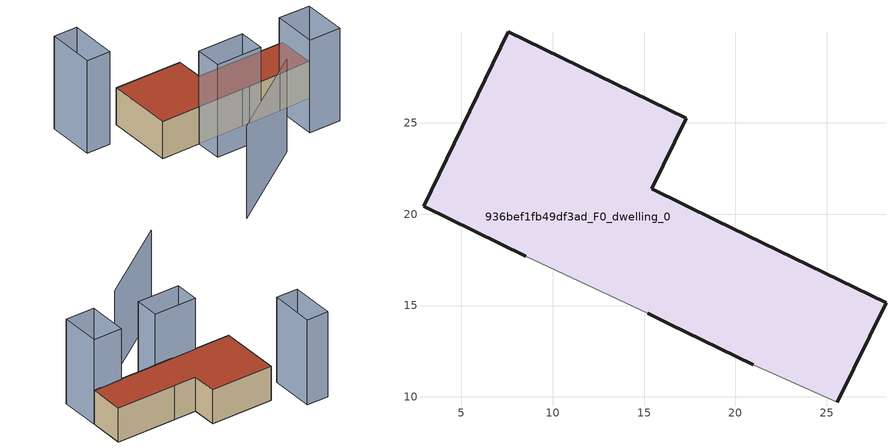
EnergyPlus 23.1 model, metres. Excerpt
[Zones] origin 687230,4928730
936bef1fb49df3ad_F0_dwelling_0
 floor ground (EU_floor_Construction): 25.58,9.7 28.24,15.15 18.93,19.68 15.42,21.39 17.3,25.25 7.57,29.99 2.92,20.44 8.53,17.7 15.2,14.57 16.34,14.01 20.97,11.75 z0
 wall outside (EU_wall_Construction): 20.97,11.75 16.34,14.01 15.2,14.57 / 8.53,17.7 2.92,20.44 7.57,29.99 17.3,25.25 15.42,21.39 18.93,19.68 28.24,15.15 25.58,9.7 z0:6
 wall adiabatic (EU_wall_Construction): 25.58,9.7 20.97,11.75 / 15.2,14.57 8.53,17.7 z0:6
 roof outside (EU_roof_Construction): 17.3,25.25 15.42,21.39 18.93,19.68 28.24,15.15 25.58,9.7 20.97,11.75 16.34,14.01 15.2,14.57 8.53,17.7 2.92,20.44 7.57,29.99 z6
shading: -4.98,3.39 12.29,6.23 / 25.58,9.7 22.53,3.44 / 22.53,3.44 18,5.65 / 18,5.65 21.05,11.91 / 21.05,11.91 25.58,9.7 / 15.2,14.57 13.33,10.73 / 13.33,10.73 6.71,13.96 / 6.71,13.96 8.58,17.8 / 8.58,17.8 15.2,14.57 / 6.2,35.33 2.79,28.5 / 2.79,28.5 -0.58,30.18 / -0.58,30.18 2.82,37.01 / 2.82,37.01 6.2,35.33 z0:15
[Building]
EU S2 Campaign: North Axis=0; Terrain=City; Solar Distribution=FullExterior
[Site:Location]
Bologna: Latitude=44.5; Longitude=11.25; Time Zone=1; Elevation=37
[SizingPeriod:WeatherFileDays]
AnnualSizingPeriod: Begin Month=1; Begin Day of Month=1; End Month=12; End Day of Month=31; Day of Week for Start Day=Monday; Use Weather File Daylight Saving Period=No; Use Weather File Rain and Snow Indicators=No
[MATERIAL]
EU_InternalMass_Material: Roughness=MediumRough; Thickness=0.1; Conductivity=1; Density=1800; Specific Heat=900; Thermal Absorptance=0.9; Solar Absorptance=0.7; Visible Absorptance=0.7
[MATERIAL:NOMASS] Roughness=MediumRough; Thermal Absorptance=0.9; Solar Absorptance=0.7; Visible Absorptance=0.7
Name | Thermal Resistance
EU_wall_NoMass | 0.734017
EU_roof_NoMass | 0.658631
EU_floor_NoMass | 0.747526
[CONSTRUCTION]
EU_wall_Construction: EU_wall_NoMass
EU_roof_Construction: EU_roof_NoMass
EU_floor_Construction: EU_floor_NoMass
EU_InternalMass_Construction: EU_InternalMass_Material
[ZONE]
936bef1fb49df3ad_F0_dwelling_0: Type=1; Multiplier=1; Ceiling Height=autocalculate; Volume=1219.93; Floor Area=autocalculate; Part of Total Floor Area=Yes
[INTERNALMASS]
936bef1fb49df3ad_F0_dwelling_0_EU_InternalMass: Construction=EU_InternalMass_Construction; Zone or ZoneList=936bef1fb49df3ad_F0_dwelling_0; Surface Area=203.322
[OTHEREQUIPMENT]
EU_Step8_InternalGain_936bef1fb49df3ad_F0_dwelling_0_f000: Fuel Type=Electricity; Zone or ZoneList or Space or SpaceList=936bef1fb49df3ad_F0_dwelling_0; Schedule=EU_Step8_GainSchedule_936bef1fb49df3ad_F0_dwelling_0_f000; Design Level Calculation Method=Watts/Area; Power per Zone Floor Area=1; Fraction Latent=0; Fraction Radiant=0; Fraction Lost=0; Carbon Dioxide Generation Rate=0; EndUse Subcategory=EU_Step8_InternalGains
[ZONEVENTILATION:DESIGNFLOWRATE]
EU_ConstantAir_936bef1fb49df3ad_F0_dwelling_0: Zone or ZoneList or Space or SpaceList=936bef1fb49df3ad_F0_dwelling_0; Schedule=EU_AlwaysOn; Design Flow Rate Calculation Method=AirChanges/Hour; Air Changes per Hour=0.656562; Ventilation Type=Natural; Fan Pressure Rise=0; Fan Total Efficiency=1; Constant Term Coefficient=1; Temperature Term Coefficient=0; Velocity Term Coefficient=0; Velocity Squared Term Coefficient=0; Minimum Indoor Temperature=-100; Maximum Indoor Temperature=100; Delta Temperature=-100; Minimum Outdoor Temperature=-100; Maximum Outdoor Temperature=100; Maximum Wind Speed=40
[HVACTEMPLATE:THERMOSTAT]
EU_HeatOnly_936bef1fb49df3ad_F0_dwelling_0: Constant Heating Setpoint=20; Constant Cooling Setpoint=50
[HVACTEMPLATE:ZONE:IDEALLOADSAIRSYSTEM]
936bef1fb49df3ad_F0_dwelling_0: Template Thermostat=EU_HeatOnly_936bef1fb49df3ad_F0_dwelling_0; System Availability Schedule=EU_AlwaysOn; Maximum Heating Supply Air Temperature=50; Minimum Cooling Supply Air Temperature=13; Maximum Heating Supply Air Humidity Ratio=0.0156; Minimum Cooling Supply Air Humidity Ratio=0.0077; Heating Limit=NoLimit; Cooling Limit=NoLimit; Heating Availability Schedule=EU_AlwaysOn; Cooling Availability Schedule=EU_CoolingOff; Dehumidification Control Type=ConstantSensibleHeatRatio; Cooling Sensible Heat Ratio=0.7; Dehumidification Setpoint=60; Humidification Control Type=None; Humidification Setpoint=30; Outdoor Air Method=None; Outdoor Air Flow Rate per Person=0.00944; Outdoor Air Flow Rate per Zone Floor Area=0; Outdoor Air Flow Rate per Zone=0; Demand Controlled Ventilation Type=None; Outdoor Air Economizer Type=NoEconomizer; Heat Recovery Type=None; Sensible Heat Recovery Effectiveness=0.7; Latent Heat Recovery Effectiveness=0.65
[SIZING:ZONE]
936bef1fb49df3ad_F0_dwelling_0: Zone Cooling Design Supply Air Temperature Input Method=SupplyAirTemperature; Zone Cooling Design Supply Air Temperature=13; Zone Heating Design Supply Air Temperature Input Method=SupplyAirTemperature; Zone Heating Design Supply Air Temperature=50; Zone Cooling Design Supply Air Humidity Ratio=0.008; Zone Heating Design Supply Air Humidity Ratio=0.008; Cooling Design Air Flow Method=DesignDay; Cooling Design Air Flow Rate=0; Cooling Minimum Air Flow per Zone Floor Area=0.000762; Cooling Minimum Air Flow=0; Cooling Minimum Air Flow Fraction=0.2; Heating Design Air Flow Method=DesignDay; Heating Design Air Flow Rate=0; Heating Maximum Air Flow per Zone Floor Area=0.002032; Heating Maximum Air Flow=0.141576; Heating Maximum Air Flow Fraction=0.3; Account for Dedicated Outdoor Air System=No; Dedicated Outdoor Air System Control Strategy=NeutralSupplyAir; Dedicated Outdoor Air Low Setpoint Temperature for Design=autosize; Dedicated Outdoor Air High Setpoint Temperature for Design=autosize; Zone Load Sizing Method=Sensible Load Only No Latent Load; Zone Latent Cooling Design Supply Air Humidity Ratio Input Method=HumidityRatioDifference; Zone Cooling Design Supply Air Humidity Ratio Difference=0.005; Zone Latent Heating Design Supply Air Humidity Ratio Input Method=HumidityRatioDifference; Zone Humidification Design Supply Air Humidity Ratio Difference=0.005
[SCHEDULE:CONSTANT]
Name | Hourly Value
EU_AlwaysOn | 1
EU_CoolingOff | 0
[SCHEDULE:FILE]
EU_Step8_GainSchedule_936bef1fb49df3ad_F0_dwelling_0_f000: File=../../schedules/936bef1fb49df3ad/936bef1fb49df3ad_F0_dwelling_0_f000_gain.csv; Column Number=1; Rows to Skip at Top=0; Number of Hours of Data=8760; Column Separator=Comma; Interpolate to Timestep=No; Minutes per Item=60; Adjust Schedule for Daylight Savings=Yes
